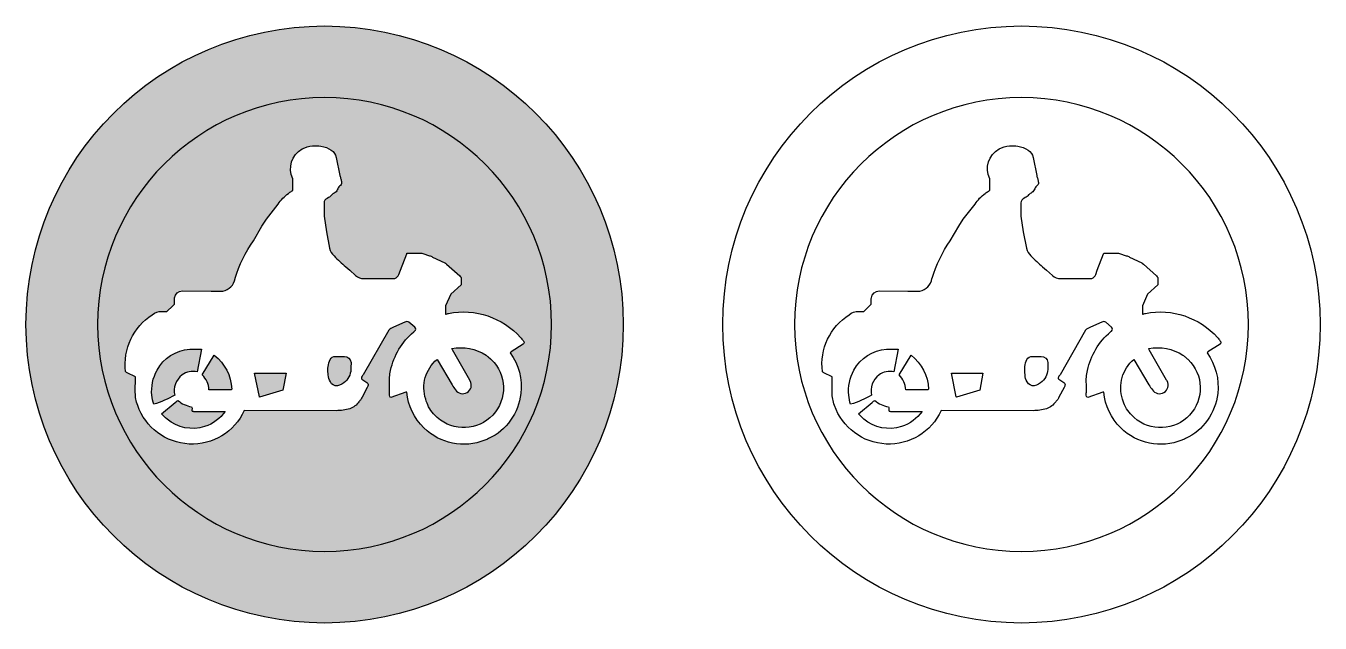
# Model space of a CAD drawing. Extents: x -64 to 1236, y 3 to 604.
import ezdxf

# ---------------------------------------------------------------- set-up
doc = ezdxf.new("R2010")
doc.units = 0
doc.header["$MEASUREMENT"] = 0

msp = doc.modelspace()

# ---------------------------------------------------------------- hatches: boundary and pattern name
h = msp.add_hatch(color=1)
edge = h.paths.add_edge_path()
edge.add_arc((236.4715, 303.543), 299.9985, 0, 180, ccw=False)
edge.add_arc((236.4715, 303.543), 299.9985, -180, 0, ccw=False)
edge = h.paths.add_edge_path(flags=16)
edge.add_arc((236.4715, 303.543), 227.9985, 180, 360)
edge.add_arc((236.4715, 303.543), 227.9985, 0, 180)
h = msp.add_hatch(color=7)
edge = h.paths.add_edge_path()
edge.add_arc((236.4715, 303.543), 227.9985, 180, 360)
edge.add_arc((236.4715, 303.543), 227.9985, 0, 180)
edge = h.paths.add_edge_path(flags=16)
edge.add_line((318.9, 374.624), (319.12, 375.1969999999999))
edge.add_line((319.12, 375.1969999999999), (332.8399999999999, 375.209))
edge.add_arc((333.1989640571874, 370.9621424958122), 4.262001156174024, 64.4076620982226, 94.8314204880154, ccw=False)
edge.add_line((335.04, 374.806), (341.71, 372.645))
edge.add_arc((337.2249111618434, 356.2605559894332), 16.9872313053527, 62.761082544008616, 74.69085108700477, ccw=False)
edge.add_line((345, 371.364), (357.28, 365.487))
edge.add_arc((355.2369623555529, 362.2447631951372), 3.832245075074771, 47.011185568655094, 57.78365233817118, ccw=False)
edge.add_line((357.8499999999999, 365.048), (359, 364.114))
edge.add_line((359, 364.114), (372.23, 352.333))
edge.add_arc((323.0922270170055, 310.8324594180729), 64.31808145708702, 38.31083254420838, 40.18360425318349, ccw=False)
edge.add_line((373.5599999999999, 350.705), (373.5599999999999, 345.411))
edge.add_line((373.5599999999999, 345.411), (373.53, 343.409))
edge.add_line((373.53, 343.409), (363.21, 334.08))
edge.add_line((363.21, 334.08), (357.95, 322.214))
edge.add_line((357.95, 322.214), (357.95, 313.854))
edge.add_arc((373.4786614043322, 260.8268855074848), 55.25408759913348, 102.99914451416299, 106.32234181942911, ccw=False)
edge.add_arc((375.9647850951044, 239.3111288257574), 76.81573221272781, 41.63082138369941, 101.19584172321271, ccw=False)
edge.add_arc((425.4085368944848, 281.5507168035055), 11.86721889422957, 29.27605547454789, 47.79994892846139, ccw=False)
edge.add_arc((442.2417752133662, 291.6434372452156), 7.772559539640153, 213.4953517441641, 221.8274355833639)
edge.add_arc((435.1646550296657, 285.316472458476), 1.720397317769238, 9.7898467226359, 41.65839803107809, ccw=False)
edge.add_arc((434.8288518106419, 285.5149083273766), 2.033326390422709, -33.72467824931442, 2.6522950941948125, ccw=False)
edge.add_arc((434.7321662010886, 285.3694385917783), 2.040465916483011, 307.70119657204464, 331.18600768809006, ccw=False)
edge.add_line((435.98, 283.755), (423.72, 276.01))
edge.add_arc((426.254434882657, 273.514125610028), 3.557070303627217, 135.4391996780548, 156.5966402956039)
edge.add_arc((376.1723391026314, 241.0181321283879), 57.80747955269668, -6.742605810250893, 35.91487990905938, ccw=False)
edge.add_arc((376.9880522093187, 240.4028280516185), 56.9274978919848, 295.1259389526343, 353.7760108964529, ccw=False)
edge.add_arc((376.4162352178089, 240.8339557749718), 57.56160250264085, 291.4330090418694, 295.4590442977841, ccw=False)
edge.add_arc((376.3491327846869, 240.5311417237037), 57.30451101588199, 225.6066228287891, 291.60609714958485, ccw=False)
edge.add_arc((376.4093524992048, 240.8290713555772), 57.55976387401235, 185.1283193968731, 225.7712601316281, ccw=False)
edge.add_arc((319.0266679619132, 233.4615902279002), 2.223049594905943, 88.625314571089, 115.203973084492)
edge.add_line((318.08, 235.473), (303.04, 230.254))
edge.add_arc((303.2645328476725, 231.809183224719), 1.571308328155689, 205.8121903355531, 261.78457034509137, ccw=False)
edge.add_arc((306.9079932514848, 233.073598224943), 5.420362605427488, 172.8314274805596, 201.0692417904687, ccw=False)
edge.add_arc((272.4390360440981, 236.4614454851605), 29.21705187904105, 354.6750873369587, 358.0985305338033)
edge.add_line((301.64, 235.492), (301.64, 243.725))
edge.add_arc((347.2102190445668, 247.1044626658471), 45.69535678468494, 166.922367015532, 184.2412601111761, ccw=False)
edge.add_arc((371.6228437696175, 242.4174008388313), 70.54188171321722, 130.3821336816907, 167.7008023324639, ccw=False)
edge.add_arc((335.6491013749069, 284.8630924164373), 14.9028469761128, 126.33063005594309, 130.755697770013, ccw=False)
edge.add_arc((325.2428406573032, 299.058818316105), 2.698654451723008, 305.7623325681004, 358.0926935601896)
edge.add_arc((325.373529412683, 298.8749013287175), 2.568195054021523, 2.099787464505213, 49.54219648387713)
edge.add_line((327.04, 300.829), (321.21, 305.841))
edge.add_arc((319.245599078866, 302.9728571134706), 3.476365141423089, 55.5926224753365, 126.454453100615)
edge.add_line((317.1799999999999, 305.769), (305.6799999999999, 300.706))
edge.add_arc((308.2463328358176, 291.219987341937), 9.827029071551866, 105.1383353442554, 138.3797995172319)
edge.add_line((300.9, 297.747), (275.199, 253.109))
edge.add_arc((221.0117326926862, 289.2541824191685), 65.13627369100294, 324.5482223982964, 326.2950475065812, ccw=False)
edge.add_arc((277.9239347497083, 248.7542041102291), 4.715367535836927, 144.7746330540022, 164.2770860356561)
edge.add_arc((274.8413014974446, 249.7165845414949), 1.490067435696624, 167.7792566006637, 227.7276791306076)
edge.add_line((273.8389999999999, 248.614), (279.035, 245.281))
edge.add_arc((277.9364864214361, 243.2756852713536), 2.286486221960466, -1.6712659063924207, 61.28602443758888, ccw=False)
edge.add_arc((272.7072565907606, 243.9653408134057), 7.552709443155468, 329.877410223288, 354.25267241859916, ccw=False)
edge.add_line((279.24, 240.175), (274.1669999999999, 230.453))
edge.add_arc((220.9331931552697, 261.2246243316567), 61.48764961511096, 327.6001168659775, 329.9700837637175, ccw=False)
edge.add_arc((269.4230462850034, 229.8528341998267), 3.770578419054921, 311.9375488849446, 335.3128174713979, ccw=False)
edge.add_arc((276.4612512291295, 222.0389703494416), 6.745737336251906, 132.0511314211261, 144.3458611381929)
edge.add_arc((254.9557614175656, 237.1176699563572), 19.51984818749204, 290.30659533984266, 325.1770203141209, ccw=False)
edge.add_arc((247.1663277654309, 273.9143465690251), 56.99543272984294, 271.0230893926074, 284.8046069611082, ccw=False)
edge.add_line((248.184, 216.928), (155.7460000000001, 217.04))
edge.add_arc((103.2676794644519, 241.110584757701), 57.73532001131894, 199.0491304196547, 335.36017751359543, ccw=False)
edge.add_arc((81.07940089369484, 234.9052913109108), 34.76407050828162, 179.4384580929866, 201.318044445804, ccw=False)
edge.add_line((46.31700000000001, 235.246), (46.37199999999996, 250.921))
edge.add_line((46.37199999999996, 250.921), (38.04999999999995, 254.99))
edge.add_arc((41.84727096514175, 262.0523838107365), 8.018511824076944, 233.31598063537479, 241.7341680754987, ccw=False)
edge.add_arc((38.97110258542049, 257.8768645247245), 2.957736082272066, 214.0682451283717, 229.672839358426, ccw=False)
edge.add_arc((95.38049177227637, 263.4134289532364), 59.29742989199381, 122.6352971173612, 186.9677686231402, ccw=False)
edge.add_arc((72.51657817573118, 302.8438319122145), 13.90805852281849, 88.0699196727171, 130.9458233850764, ccw=False)
edge.add_line((72.98500000000001, 316.744), (78.05200000000002, 316.744))
edge.add_line((78.05200000000002, 316.744), (83.93600000000004, 322.349))
edge.add_line((83.93600000000004, 322.349), (85.61800000000005, 324.03))
edge.add_line((85.61800000000005, 324.03), (85.61800000000005, 328.999))
edge.add_arc((91.90845962695525, 329.3912026655957), 6.302674452107905, 170.6791709685299, 183.5677053923961, ccw=False)
edge.add_arc((93.78109722595168, 329.003608500039), 8.213744829943144, 91.04009939015668, 170.1268378733049, ccw=False)
edge.add_line((93.63199999999995, 337.216), (122.457, 337.19))
edge.add_line((122.457, 337.19), (123.003, 337.19))
edge.add_line((123.003, 337.19), (134.28, 337.19))
edge.add_arc((131.5409396042705, 352.1787675838947), 15.23698150997983, 280.3560124470764, 350.2981001124633)
edge.add_line((146.5599999999999, 349.611), (146.658, 350.039))
edge.add_arc((276.3301030900109, 310.3726667780442), 135.603363937115, 145.2870917229396, 162.9912751693191, ccw=False)
edge.add_line((164.862, 387.594), (173.4680000000001, 402.34))
edge.add_line((173.4680000000001, 402.34), (177.97, 409.398))
edge.add_line((177.97, 409.398), (189.8200000000001, 424.504))
edge.add_arc((221.3870960975123, 404.4650789566189), 37.39037192396507, 124.79235584682209, 147.5924535433657, ccw=False)
edge.add_arc((211.7526836769179, 422.8244145646642), 17.01011964741396, 120.0646782062131, 133.461424087684, ccw=False)
edge.add_arc((199.821440917257, 444.155986350997), 7.437540769574489, 297.2855608619322, 308.4466787968022)
edge.add_line((204.446, 438.331), (204.553, 438.412))
edge.add_line((204.553, 438.412), (204.553, 450.0530000000001))
edge.add_arc((225.3819284741174, 460.0327577876529), 23.09631630542234, 119.70473621295821, 205.6004639516986, ccw=False)
edge.add_arc((226.8383574467241, 453.3948004861407), 29.65286290814106, 94.76911181322481, 115.7903627351019, ccw=False)
edge.add_arc((228.3294107743079, 456.4657528121124), 26.77319028155423, 80.34864823826263, 98.49801207928579, ccw=False)
edge.add_arc((228.4637526357033, 457.010907682553), 26.21326083770164, 55.81794446573713, 80.43836019560439, ccw=False)
edge.add_arc((236.6507745094642, 468.8648391752276), 11.80789027005224, 12.561963310241424, 56.36597832128331, ccw=False)
edge.add_line((248.176, 471.433), (251.788, 453.294))
edge.add_arc((302.3313603861624, 466.5052701733379), 52.24144847454384, 194.6485145906914, 198.5911753149097)
edge.add_arc((245.1561404190367, 447.733597156929), 7.946861631753466, 3.2779699258874757, 15.445362178969617, ccw=False)
edge.add_arc((297.1818568763528, 456.402136331759), 44.85046129619517, 190.5529992105608, 193.0458631782211)
edge.add_arc((250.9068861916421, 445.6623031336093), 2.654504539569551, -33.634284724587076, 13.411560544964914, ccw=False)
edge.add_arc((246.167731784522, 449.6389321452112), 8.829575217709417, 307.57498778311503, 321.91016272024126, ccw=False)
edge.add_arc((254.2612532468606, 439.2055947556462), 4.375164265322868, 128.26026498314, 157.4701964439651)
edge.add_arc((235.6756138141847, 446.74161001377), 15.68037624024409, 321.38156125490565, 338.05658979349505, ccw=False)
edge.add_arc((243.2123838594759, 441.6801262095485), 6.67490996558402, 295.1296078068783, 314.93620775585475, ccw=False)
edge.add_arc((250.7709726193651, 427.059148194059), 9.792622677975245, 118.84234387334, 137.1813416807172)
edge.add_arc((231.3525109618496, 445.1960439970505), 16.77860433006604, 302.37194928827313, 316.8220177754082, ccw=False)
edge.add_line((240.336, 431.025), (238.883, 430.31))
edge.add_arc((241.3974308052439, 425.4293313429334), 5.490290412576684, 117.2566916735022, 176.9338583176944)
edge.add_line((235.915, 425.723), (235.915, 412.515))
edge.add_line((235.915, 412.515), (238.202, 396.655))
edge.add_line((238.202, 396.655), (241.5360000000001, 380.18))
edge.add_arc((255.9562762925846, 383.381579473627), 14.77140749828619, 192.517727118395, 227.8627076276845)
edge.add_arc((357.9791943443685, 479.4485291214068), 154.8626283180033, 223.714670114071, 229.6700964736604)
edge.add_line((257.7539999999999, 361.392), (261.7230000000001, 357.999))
edge.add_line((261.7230000000001, 357.999), (267.59, 352.71))
edge.add_arc((275.196062002964, 361.0268460812018), 11.27040850773982, 227.5559344912446, 273.1990164530592)
edge.add_line((275.825, 349.774), (303.3099999999999, 349.774))
edge.add_line((303.3099999999999, 349.774), (305.6, 349.752))
edge.add_arc((305.414394751882, 358.1880230102136), 8.438064561081667, 271.2603903450244, 281.4537561272682)
edge.add_arc((304.8240573306158, 356.0909468910662), 6.575695362534676, 290.1569908050597, 340.6945997629229)
edge.add_line((311.03, 353.917), (312.5599999999999, 358.027))
edge.add_line((312.5599999999999, 358.027), (318.9, 374.624))
edge = h.paths.add_edge_path(flags=0)
edge.add_line((72.76100000000008, 213.916), (86.3889999999999, 225.19))
edge.add_line((86.3889999999999, 225.19), (87.90600000000006, 226.61))
edge.add_arc((90.17978049313284, 223.6699456388645), 3.716718630375844, 107.06638016950751, 127.7176647386978, ccw=False)
edge.add_arc((107.082821268329, 247.9585825622318), 27.45436191266705, 229.0493706140611, 260.9365784660973)
edge.add_arc((101.3367517499237, 219.488906610249), 1.965798627436263, 3.4440604049149215, 43.69829447778852, ccw=False)
edge.add_line((103.299, 219.607), (103.183, 216.992))
edge.add_arc((104.1227705825516, 217.3063767219645), 0.9909598736288113, 198.4963747988997, 254.383081035054)
edge.add_arc((104.8519376621518, 223.385527195998), 7.103688946155776, 261.9405766093241, 269.6133492627824)
edge.add_line((104.804, 216.282), (136.64, 216.282))
edge.add_arc((103.7866168727894, 239.2481233343664), 40.08475525574048, 287.66743287442995, 325.0445669699447, ccw=False)
edge.add_arc((103.7102225143195, 238.7672619829705), 39.65036248768831, 229.8839649787597, 287.9835026982516, ccw=False)
edge.add_arc((103.8659680646606, 239.2215403979579), 40.09849639495513, 219.1301819427396, 230.1320238802891, ccw=False)
edge = h.paths.add_edge_path(flags=0)
edge.add_arc((141.9378755480891, 239.1810868674277), 1.328456243426093, 292.30156386799155, 339.23031758636125, ccw=False)
edge.add_line((142.442, 237.952), (120.273, 237.886))
edge.add_arc((98.02011210956638, 236.944470798098), 22.27279723569185, 2.422763898592983, 45.92162065320766)
edge.add_line((113.5139999999999, 252.945), (125.6110000000001, 272.572))
edge.add_arc((98.59728930490397, 237.0674141603527), 44.61295978931721, 2.1100261665275752, 52.7342604992765, ccw=False)
edge = h.paths.add_edge_path(flags=0)
edge.add_line((112.665, 278.705), (108.405, 256.017))
edge.add_arc((104.4276310307613, 237.8090606392364), 18.63728842087033, 77.67778422063927, 126.426404886588)
edge.add_arc((104.8417600671978, 237.0823606907474), 19.46815960920333, 126.1371300731884, 193.7683430171848)
edge.add_arc((26.70024755062977, 340.514574590923), 123.2342784065972, 288.05586903632593, 298.72796734600297, ccw=False)
edge.add_arc((106.5826495930442, 237.1386201220102), 43.90820398743948, 186.1482376416974, 198.3038144605042, ccw=False)
edge.add_arc((105.8341931526851, 236.614486782817), 43.11017253544688, 150.9813274725794, 185.5621700598098, ccw=False)
edge.add_arc((103.3833617317978, 238.9194675447879), 39.85745567800294, 93.44256970869208, 152.1698544188691, ccw=False)
edge.add_line((100.99, 278.705), (112.665, 278.705))
h.paths.add_polyline_path([(197.828, 254.776), (194.627, 237.553), (171.1139999999999, 230.415), (171.0239999999999, 230.734), (166.097, 254.776)], flags=0)
edge = h.paths.add_edge_path(flags=0)
edge.add_arc((247.2628540480681, 265.534201901973), 6.014093518460126, 88.41693962797228, 152.9844226181227, ccw=False)
edge.add_line((247.429, 271.546), (256.293, 271.546))
edge.add_arc((256.200890865567, 264.7027311489333), 6.843888708959716, 6.630776987684612, 89.22885595949202, ccw=False)
edge.add_line((262.9989999999999, 265.493), (262.9639999999999, 260.224))
edge.add_arc((244.8742399269178, 259.4490909731388), 18.10634981164312, -46.37697881844389, 2.4528732854483906, ccw=False)
edge.add_arc((246.2641641336665, 257.3549124093039), 15.63761488648485, 281.2167109158946, 315.2303852282274, ccw=False)
edge.add_arc((248.4104111958738, 248.8078691650591), 6.850661724341409, 205.4590806653372, 277.51179340683046, ccw=False)
edge.add_arc((252.0460455860776, 252.6330942511132), 11.92841618039757, 178.2806127233695, 214.5802655899995, ccw=False)
edge.add_arc((258.3057787490738, 255.4084130348933), 18.34277320415427, 183.7366595261157, 187.5731015584758, ccw=False)
edge.add_arc((264.9063565251305, 257.9959017670729), 25.19002421019351, 155.9392536672387, 188.6370449179157, ccw=False)
edge = h.paths.add_edge_path(flags=0)
edge.add_arc((390.1180121354218, 259.3100620254278), 15.8190456552761, 47.574648970756186, 57.360660492253714, ccw=False)
edge.add_line((400.79, 270.987), (403.01, 269.126))
edge.add_arc((374.4839988732742, 237.7361146628277), 42.41529961892036, 46.165288997972084, 47.73656446235219, ccw=False)
edge.add_arc((376.2939842424483, 239.6395997744164), 39.78867999130723, -132.01969152520587, 46.14700091565339, ccw=False)
edge.add_line((349.6600000000001, 210.08), (345.9400000000001, 213.777))
edge.add_arc((367.8904357228416, 234.4874562356843), 30.17854578856963, 206.8694215357143, 223.3351123000159, ccw=False)
edge.add_arc((379.638723103586, 240.2768551064174), 43.27528806614652, 195.9043929455731, 206.6769511859453, ccw=False)
edge.add_arc((373.482249226419, 240.0101564287527), 37.3088355602976, 130.1416653460667, 198.1019074710157, ccw=False)
edge.add_line((349.4300000000001, 268.531), (364.55, 242.916))
edge.add_arc((400.7353546490646, 264.2473712635467), 42.00484842326957, 210.5194726576951, 218.6705527672913)
edge.add_arc((375.216823844671, 242.5684445027372), 8.591490822433313, 212.1152618309084, 389.5605730281252)
edge.add_arc((375.8862284743186, 243.4066305567528), 7.606169819576936, 26.55483490718515, 32.93492768670853)
edge.add_line((382.27, 247.542), (364.8599999999999, 278.234))
edge.add_line((364.8599999999999, 278.234), (364.3, 279.285))
edge.add_arc((373.3596601091977, 234.0641128270126), 46.11947612458592, 56.74503314146091, 101.32879359893923, ccw=False)

# ---------------------------------------------------------------- linework, layer by layer
at = {"color": 1}
msp.add_lwpolyline([(-63.52699999999993, 303.543, -1), (536.47, 303.543, -1)], format="xyb", close=True, dxfattribs=at)
for points in [[(636.4730000000001, 303.543, -1), (1236.47, 303.543, -1)], [(8.47300000000007, 303.543, 1), (464.47, 303.543, 1)], [(708.4730000000001, 303.543, 1), (1164.47, 303.543, 1)], [(318.9, 374.624), (319.12, 375.1969999999999), (332.8399999999999, 375.209, -0.133534), (335.04, 374.806), (341.71, 372.645, -0.0521005), (345, 371.364), (357.28, 365.487, -0.0470384), (357.8499999999999, 365.048), (359, 364.114), (372.23, 352.333, -0.00817169), (373.5599999999999, 350.705), (373.5599999999999, 345.411), (373.53, 343.409), (363.21, 334.08), (357.95, 322.214), (357.95, 313.854, -0.0145012), (361.05, 314.665, -0.265916), (433.3800000000001, 290.342, -0.0810022), (435.76, 287.354, 0.0363716), (436.45, 286.46, -0.139956), (436.8599999999999, 285.609, -0.160071), (436.52, 284.386, -0.102832), (435.98, 283.755), (423.72, 276.01, 0.09257989999999999), (422.99, 274.927, -0.188308), (433.5799999999999, 234.231, -0.261646), (401.1600000000001, 188.862, -0.0175687), (397.45, 187.253, -0.296211), (336.26, 199.584, -0.179221), (319.08, 235.684, 0.116494), (318.08, 235.473), (303.04, 230.254, -0.2492), (301.85, 231.125, -0.123838), (301.53, 233.75, 0.0149387), (301.64, 235.492), (301.64, 243.725, -0.0757121), (302.7, 257.444, -0.164288), (325.9200000000001, 296.152, -0.0193104), (326.8199999999999, 296.869, 0.232387), (327.9400000000001, 298.969, 0.210015), (327.04, 300.829), (321.21, 305.841, 0.319438), (317.1799999999999, 305.769), (305.6799999999999, 300.706, 0.146069), (300.9, 297.747), (275.199, 253.109, -0.00762211), (274.072, 251.474, 0.0853015), (273.385, 250.032, 0.267708), (273.8389999999999, 248.614), (279.035, 245.281, -0.281828), (280.222, 243.209, -0.10676), (279.24, 240.175), (274.1669999999999, 230.453, -0.0103413), (272.8489999999999, 228.278, -0.102349), (271.943, 227.048, 0.05369740000000001), (270.98, 225.971, -0.153336), (261.73, 218.811, -0.0602058), (248.184, 216.928), (155.7460000000001, 217.04, -0.676485), (48.69399999999996, 222.267, -0.0957588), (46.31700000000001, 235.246), (46.37199999999996, 250.921), (38.04999999999995, 254.99, -0.0367478), (37.05700000000002, 255.622, -0.0681933), (36.52100000000007, 256.22, -0.288316), (63.40199999999993, 313.349, -0.189295), (72.98500000000001, 316.744), (78.05200000000002, 316.744), (83.93600000000004, 322.349), (85.61800000000005, 324.03), (85.61800000000005, 328.999, -0.0562962), (85.68899999999996, 330.412, -0.359464), (93.63199999999995, 337.216), (122.457, 337.19), (123.003, 337.19), (134.28, 337.19, 0.315021), (146.5599999999999, 349.611), (146.658, 350.039, -0.0774031), (164.862, 387.594), (173.4680000000001, 402.34), (177.97, 409.398), (189.8200000000001, 424.504, -0.09981369999999999), (200.052, 435.171, -0.058521), (203.2310000000001, 437.546, 0.0487381), (204.446, 438.331), (204.553, 438.412), (204.553, 450.0530000000001, -0.393385), (213.937, 480.094, -0.09198060000000001), (224.373, 482.945, -0.07935750000000001), (232.818, 482.86, -0.107842), (243.191, 478.696, -0.193493), (248.176, 471.433), (251.788, 453.294, 0.0172048), (252.816, 449.85, -0.05314019999999999), (253.09, 448.188, 0.0108776), (253.4889999999999, 446.278, -0.208209), (253.117, 444.192, -0.0626307), (251.552, 442.641, 0.128147), (250.22, 440.8819999999999, -0.0728872), (247.927, 436.955, -0.08663839999999999), (246.047, 435.6369999999999, 0.08019019999999999), (243.5880000000001, 433.715, -0.06313400000000001), (240.336, 431.025), (238.883, 430.31, 0.26644), (235.915, 425.723), (235.915, 412.515), (238.202, 396.655), (241.5360000000001, 380.18, 0.155456), (246.046, 372.4280000000001, 0.0259913), (257.7539999999999, 361.392), (261.7230000000001, 357.999), (267.59, 352.71, 0.201831), (275.825, 349.774), (303.3099999999999, 349.774), (305.6, 349.752, 0.04450630000000001), (307.09, 349.918, 0.224157), (311.03, 353.917), (312.5599999999999, 358.027)], [(1018.9, 374.624), (1019.12, 375.1969999999999), (1032.84, 375.209, -0.133534), (1035.04, 374.806), (1041.71, 372.645, -0.0521005), (1045, 371.364), (1057.28, 365.487, -0.0470384), (1057.85, 365.048), (1059, 364.114), (1072.23, 352.333, -0.00817169), (1073.56, 350.705), (1073.56, 345.411), (1073.53, 343.409), (1063.21, 334.08), (1057.95, 322.214), (1057.95, 313.854, -0.0145012), (1061.05, 314.665, -0.265916), (1133.38, 290.342, -0.0810022), (1135.76, 287.354, 0.0363716), (1136.45, 286.46, -0.139956), (1136.86, 285.609, -0.160071), (1136.52, 284.386, -0.102832), (1135.98, 283.755), (1123.72, 276.01, 0.09257989999999999), (1122.99, 274.927, -0.188308), (1133.58, 234.231, -0.261646), (1101.16, 188.862, -0.0175687), (1097.45, 187.253, -0.296211), (1036.26, 199.584, -0.179221), (1019.08, 235.684, 0.116494), (1018.08, 235.473), (1003.04, 230.254, -0.2492), (1001.85, 231.125, -0.123838), (1001.53, 233.75, 0.0149387), (1001.64, 235.492), (1001.64, 243.725, -0.0757121), (1002.7, 257.444, -0.164288), (1025.92, 296.152, -0.0193104), (1026.82, 296.869, 0.232387), (1027.94, 298.969, 0.210015), (1027.04, 300.829), (1021.21, 305.841, 0.319438), (1017.18, 305.769), (1005.68, 300.706, 0.146069), (1000.9, 297.747), (975.199, 253.109, -0.00762211), (974.072, 251.474, 0.0853015), (973.385, 250.032, 0.267708), (973.8389999999999, 248.614), (979.035, 245.281, -0.281828), (980.222, 243.209, -0.10676), (979.24, 240.175), (974.1669999999999, 230.453, -0.0103413), (972.8489999999999, 228.278, -0.102349), (971.943, 227.048, 0.05369740000000001), (970.98, 225.971, -0.153336), (961.73, 218.811, -0.0602058), (948.184, 216.928), (855.7460000000001, 217.04, -0.676485), (748.694, 222.267, -0.0957588), (746.317, 235.246), (746.372, 250.921), (738.05, 254.99, -0.0367478), (737.057, 255.622, -0.0681933), (736.5210000000001, 256.22, -0.288316), (763.4019999999999, 313.349, -0.189295), (772.985, 316.744), (778.052, 316.744), (783.936, 322.349), (785.618, 324.03), (785.618, 328.999, -0.0562962), (785.689, 330.412, -0.359464), (793.632, 337.216), (822.457, 337.19), (823.003, 337.19), (834.28, 337.19, 0.315021), (846.56, 349.611), (846.658, 350.039, -0.0774031), (864.862, 387.594), (873.4680000000001, 402.34), (877.97, 409.398), (889.82, 424.504, -0.09981369999999999), (900.052, 435.171, -0.058521), (903.2310000000001, 437.546, 0.0487381), (904.446, 438.331), (904.553, 438.412), (904.553, 450.0530000000001, -0.393385), (913.937, 480.094, -0.09198060000000001), (924.373, 482.945, -0.07935750000000001), (932.818, 482.86, -0.107842), (943.191, 478.696, -0.193493), (948.176, 471.433), (951.788, 453.294, 0.0172048), (952.816, 449.85, -0.05314019999999999), (953.09, 448.188, 0.0108776), (953.4889999999999, 446.278, -0.208209), (953.117, 444.192, -0.0626307), (951.552, 442.641, 0.128147), (950.22, 440.8819999999999, -0.0728872), (947.927, 436.955, -0.08663839999999999), (946.047, 435.6369999999999, 0.08019019999999999), (943.5880000000001, 433.715, -0.06313400000000001), (940.336, 431.025), (938.883, 430.31, 0.26644), (935.915, 425.723), (935.915, 412.515), (938.202, 396.655), (941.5360000000001, 380.18, 0.155456), (946.046, 372.4280000000001, 0.0259913), (957.7539999999999, 361.392), (961.7230000000001, 357.999), (967.59, 352.71, 0.201831), (975.825, 349.774), (1003.31, 349.774), (1005.6, 349.752, 0.04450630000000001), (1007.09, 349.918, 0.224157), (1011.03, 353.917), (1012.56, 358.027)], [(112.665, 278.705), (108.405, 256.017, 0.215973), (93.3610000000001, 252.805, 0.303972), (85.93299999999999, 232.449, -0.0465995), (64.89600000000007, 223.349, -0.0530885), (62.92700000000002, 232.436, -0.152043), (68.13600000000008, 257.527, -0.262006), (100.99, 278.705)], [(398.6500000000001, 272.631, -0.0427255), (400.79, 270.987), (403.01, 269.126, -0.00685609), (403.8599999999999, 268.332, -0.9841280000000001), (349.6600000000001, 210.08), (345.9400000000001, 213.777, -0.071969), (340.97, 220.848, -0.04703880000000001), (338.02, 228.418, -0.305541), (349.4300000000001, 268.531), (364.55, 242.916, 0.0355808), (367.9400000000001, 238.001, 0.977951), (382.6900000000001, 246.807, 0.02784559999999999), (382.27, 247.542), (364.8599999999999, 278.234), (364.3, 279.285, -0.197025)], [(812.665, 278.705), (808.405, 256.017, 0.215973), (793.3610000000001, 252.805, 0.303972), (785.933, 232.449, -0.0465995), (764.8960000000001, 223.349, -0.0530885), (762.927, 232.436, -0.152043), (768.1360000000001, 257.527, -0.262006), (800.99, 278.705)], [(1098.65, 272.631, -0.0427255), (1100.79, 270.987), (1103.01, 269.126, -0.00685609), (1103.86, 268.332, -0.9841280000000001), (1049.66, 210.08), (1045.94, 213.777, -0.071969), (1040.97, 220.848, -0.04703880000000001), (1038.02, 228.418, -0.305541), (1049.43, 268.531), (1064.55, 242.916, 0.0355808), (1067.94, 238.001, 0.977951), (1082.69, 246.807, 0.02784559999999999), (1082.27, 247.542), (1064.86, 278.234), (1064.3, 279.285, -0.197025)], [(143.1799999999999, 238.71, -0.207676), (142.442, 237.952), (120.273, 237.886, 0.192112), (113.5139999999999, 252.945), (125.6110000000001, 272.572, -0.224554)], [(241.905, 268.266, -0.289427), (247.429, 271.546), (256.293, 271.546, -0.376862), (262.9989999999999, 265.493), (262.9639999999999, 260.224, -0.216344), (257.3660000000001, 246.342, -0.149512), (249.306, 242.016, -0.325174), (242.225, 245.863, -0.159725), (240.123, 252.991, -0.0167412), (240.002, 254.213, -0.143647)], [(843.18, 238.71, -0.207676), (842.442, 237.952), (820.273, 237.886, 0.192112), (813.5139999999999, 252.945), (825.6110000000001, 272.572, -0.224554)], [(941.905, 268.266, -0.289427), (947.429, 271.546), (956.293, 271.546, -0.376862), (962.9989999999999, 265.493), (962.9639999999999, 260.224, -0.216344), (957.3660000000001, 246.342, -0.149512), (949.306, 242.016, -0.325174), (942.225, 245.863, -0.159725), (940.123, 252.991, -0.0167412), (940.002, 254.213, -0.143647)], [(72.76100000000008, 213.916), (86.3889999999999, 225.19), (87.90600000000006, 226.61, -0.0903529), (89.08899999999994, 227.223, 0.140039), (102.758, 220.847, -0.177471), (103.299, 219.607), (103.183, 216.992, 0.248803), (103.8560000000001, 216.352, 0.0334913), (104.804, 216.282), (136.64, 216.282, -0.16455), (115.952, 201.054, -0.259081), (78.16199999999992, 208.445, -0.0480415)], [(772.7610000000001, 213.916), (786.3889999999999, 225.19), (787.9060000000001, 226.61, -0.0903529), (789.0889999999999, 227.223, 0.140039), (802.758, 220.847, -0.177471), (803.299, 219.607), (803.183, 216.992, 0.248803), (803.8560000000001, 216.352, 0.0334913), (804.804, 216.282), (836.64, 216.282, -0.16455), (815.952, 201.054, -0.259081), (778.1619999999999, 208.445, -0.0480415)]]:
    msp.add_lwpolyline(points, format="xyb", close=True)
for points in [[(197.828, 254.776), (194.627, 237.553), (171.1139999999999, 230.415), (171.0239999999999, 230.734), (166.097, 254.776)], [(897.828, 254.776), (894.627, 237.553), (871.1139999999999, 230.415), (871.0239999999999, 230.734), (866.097, 254.776)]]:
    msp.add_lwpolyline(points, close=True)

doc.saveas('drawing.dxf')
